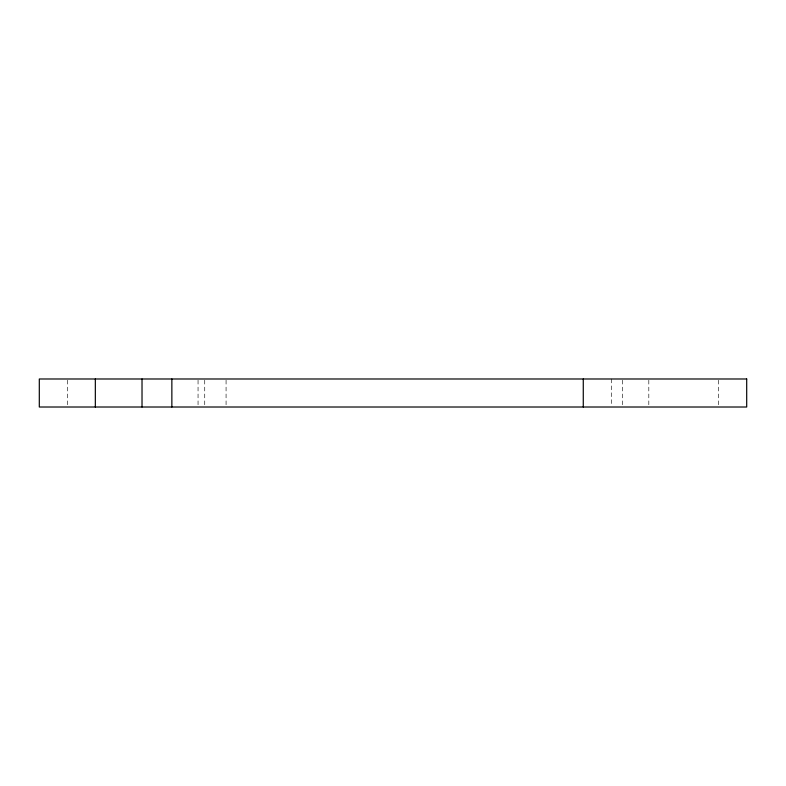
<?xml version="1.0" encoding="UTF-8"?>
<svg xmlns="http://www.w3.org/2000/svg" width="786" height="786" viewBox="0 0 786 786"><rect width="100%" height="100%" fill="white"/><g stroke="black" fill="none" stroke-linecap="round" stroke-linejoin="round"><path stroke-width="0.59" stroke-dasharray="3.93 2.95" d="M718.689 380.208L718.689 405.792M648.814 380.208L648.814 405.792M622.306 380.208L622.306 405.792M611.292 378.99L611.292 405.792M226.073 380.208L226.073 405.792M204.733 380.208L204.733 405.792M198.052 380.208L198.052 405.792M67.311 380.208L67.311 405.792"/><path stroke-width="1.18" d="M583.271 378.99L583.271 407.01M171.859 378.99L171.859 407.01M142.02 378.99L142.02 407.01M95.332 378.99L95.332 407.01M746.7 378.99L39.3 378.99L39.3 407.01L746.7 407.01L746.7 378.99"/></g></svg>
